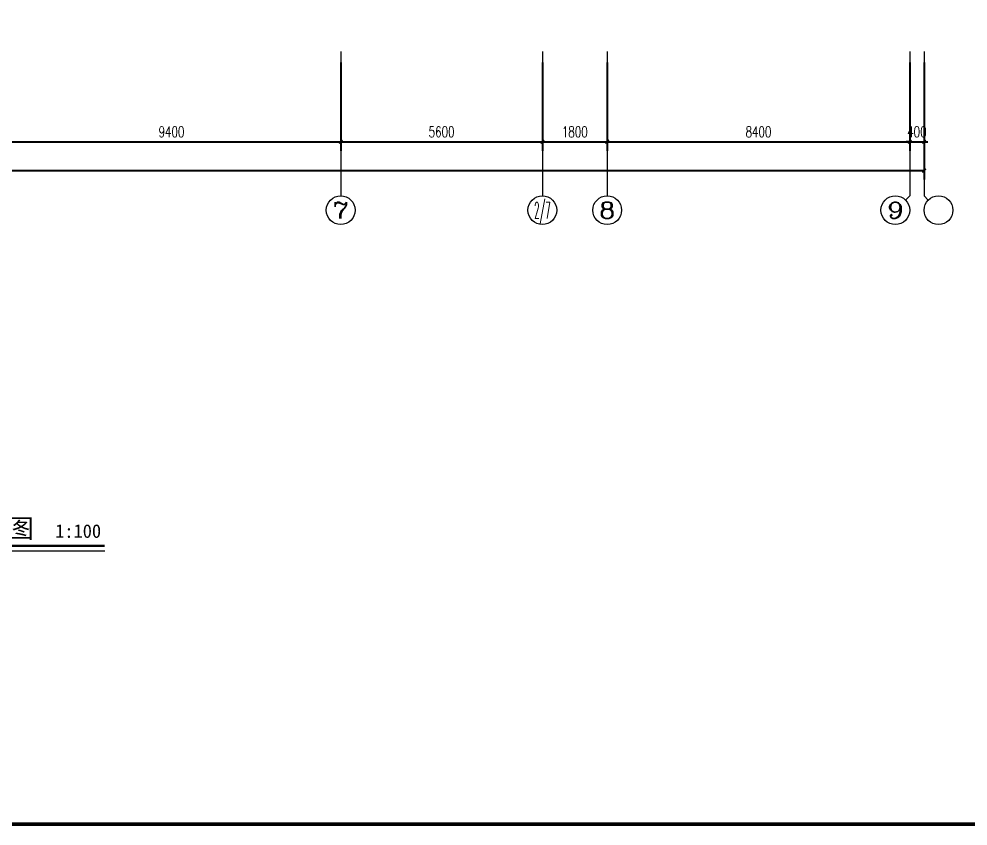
# Model space of a CAD drawing. Extents: x -24105 to 1725648, y 165513 to 982828.
# Drawn here: x 167742 to 194096, y 225863 to 248256 of the extents above; entities that cross this region are included whole.
import ezdxf
from ezdxf.enums import TextEntityAlignment as Align

# ---------------------------------------------------------------- set-up
doc = ezdxf.new("R2010")
doc.units = 0
doc.header["$LTSCALE"] = 1000
doc.header["$MEASUREMENT"] = 0
doc.layers.get('Defpoints').update_dxf_attribs({"color": 8})
for name, color, linetype in [('AXIS', 8, 'Continuous'), ('AXIS_TEXT', 8, 'Continuous'), ('C-AXIS(轴号)', 8, 'Continuous'), ('C-AXIS-T(字)', 8, 'Continuous'), ('DIM_SYMB', 8, 'Continuous'), ('图框', 140, 'Continuous')]:
    doc.layers.add(name, color=color, linetype=linetype)
doc.layers.add('WALL', color=8, linetype='Continuous', lineweight=40)
doc.styles.add('_TCH_AXIS', font='COMPLEX', dxfattribs={"bigfont": 'GBCBIG'})
doc.styles.add('_TCH_DIM_T3', font='SIMPLEX', dxfattribs={"width": 0.705882, "bigfont": 'GBCBIG'})
doc.styles.add('_TCH_LABEL', font='simhei.ttf')
doc.styles.add('COMPLEX', font='COMPLEX')
doc.dimstyles.new('_TCH_ARCH&&100', dxfattribs={"dimtxt": 297.5, "dimasz": 100, "dimexe": 250, "dimexo": 300, "dimgap": 126.25, "dimtad": 1, "dimdec": 0, "dimzin": 0, "dimdsep": 46, "dimtxsty": '_TCH_DIM_T3', "dimblk": 'ARCHTICK', "dimcen": 0.09, "dimclrt": 7, "dimazin": 2, "dimtfac": 1, "dimtdec": 0, "dimtix": 1, "dimtmove": 2, "dimatfit": 3, "dimfxl": 1, "dimtolj": 1, "dimtzin": 0, "dimarcsym": 0})

# ---------------------------------------------------------------- blocks, each defined once
blk = doc.blocks.new('_ArchTick')
at = {"color": 0, "linetype": 'ByBlock', "const_width": 0.4}
blk.add_lwpolyline([(-0.5, -0.5), (0.5, 0.5)], dxfattribs=at)
blk = doc.blocks.new('*D35')
at = {"layer": 'AXIS', "color": 0, "lineweight": -2, "transparency": 16777216}
for p, q in [((1484308, 980039), (1484308, 976789)), ((1539308, 980039), (1539308, 976789)), ((1484308, 977039), (1539308, 977039))]:
    blk.add_line(p, q, dxfattribs=at)
at = {"layer": 'Defpoints', "color": 0, "transparency": 16777216}
for p in [(1484308, 980339), (1539308, 980339), (1539308, 977039)]:
    blk.add_point(p, dxfattribs=at)
at = {"layer": 'AXIS', "color": 0, "lineweight": -2, "transparency": 16777216, "xscale": 100, "yscale": 100, "zscale": 100, "rotation": 180}
blk.add_blockref('_ArchTick', (1484308, 977039), dxfattribs=at)
at = {"layer": 'AXIS', "color": 0, "lineweight": -2, "transparency": 16777216, "xscale": 100, "yscale": 100, "zscale": 100}
blk.add_blockref('_ArchTick', (1539308, 977039), dxfattribs=at)
at = {"layer": 'AXIS', "color": 7, "transparency": 16777216, "insert": (1511808, 977314), "char_height": 297.5, "attachment_point": 5, "style": '_TCH_DIM_T3'}
blk.add_mtext('\\A1;55000', dxfattribs=at)
blk = doc.blocks.new('*D36')
at = {"layer": 'AXIS', "color": 0, "lineweight": -2, "transparency": 16777216}
for p, q in [((1538908, 980039), (1538908, 977589)), ((1539308, 980039), (1539308, 977589)), ((1538908, 977839), (1538808, 977839)), ((1538908, 977839), (1539308, 977839)), ((1539308, 977839), (1539408, 977839))]:
    blk.add_line(p, q, dxfattribs=at)
at = {"layer": 'Defpoints', "color": 0, "transparency": 16777216}
for p in [(1538908, 980339), (1539308, 980339), (1539308, 977839)]:
    blk.add_point(p, dxfattribs=at)
at = {"layer": 'AXIS', "color": 0, "lineweight": -2, "transparency": 16777216, "xscale": 100, "yscale": 100, "zscale": 100}
blk.add_blockref('_ArchTick', (1538908, 977839), dxfattribs=at)
at = {"layer": 'AXIS', "color": 0, "lineweight": -2, "transparency": 16777216, "xscale": 100, "yscale": 100, "zscale": 100, "rotation": 180}
blk.add_blockref('_ArchTick', (1539308, 977839), dxfattribs=at)
at = {"layer": 'AXIS', "color": 7, "transparency": 16777216, "insert": (1539108, 978114), "char_height": 297.5, "attachment_point": 5, "style": '_TCH_DIM_T3'}
blk.add_mtext('\\A1;400', dxfattribs=at)
blk = doc.blocks.new('*D37')
at = {"layer": 'AXIS', "color": 0, "lineweight": -2, "transparency": 16777216}
for p, q in [((1530508, 980039), (1530508, 977589)), ((1538908, 980039), (1538908, 977589)), ((1530508, 977839), (1538908, 977839))]:
    blk.add_line(p, q, dxfattribs=at)
at = {"layer": 'Defpoints', "color": 0, "transparency": 16777216}
for p in [(1530508, 980339), (1538908, 980339), (1538908, 977839)]:
    blk.add_point(p, dxfattribs=at)
at = {"layer": 'AXIS', "color": 0, "lineweight": -2, "transparency": 16777216, "xscale": 100, "yscale": 100, "zscale": 100, "rotation": 180}
blk.add_blockref('_ArchTick', (1530508, 977839), dxfattribs=at)
at = {"layer": 'AXIS', "color": 0, "lineweight": -2, "transparency": 16777216, "xscale": 100, "yscale": 100, "zscale": 100}
blk.add_blockref('_ArchTick', (1538908, 977839), dxfattribs=at)
at = {"layer": 'AXIS', "color": 7, "transparency": 16777216, "insert": (1534708, 978114), "char_height": 297.5, "attachment_point": 5, "style": '_TCH_DIM_T3'}
blk.add_mtext('\\A1;8400', dxfattribs=at)
blk = doc.blocks.new('*D38')
at = {"layer": 'AXIS', "color": 0, "lineweight": -2, "transparency": 16777216}
for p, q in [((1528708, 980039), (1528708, 977589)), ((1530508, 980039), (1530508, 977589)), ((1528708, 977839), (1530508, 977839))]:
    blk.add_line(p, q, dxfattribs=at)
at = {"layer": 'Defpoints', "color": 0, "transparency": 16777216}
for p in [(1528708, 980339), (1530508, 980339), (1530508, 977839)]:
    blk.add_point(p, dxfattribs=at)
at = {"layer": 'AXIS', "color": 0, "lineweight": -2, "transparency": 16777216, "xscale": 100, "yscale": 100, "zscale": 100, "rotation": 180}
blk.add_blockref('_ArchTick', (1528708, 977839), dxfattribs=at)
at = {"layer": 'AXIS', "color": 0, "lineweight": -2, "transparency": 16777216, "xscale": 100, "yscale": 100, "zscale": 100}
blk.add_blockref('_ArchTick', (1530508, 977839), dxfattribs=at)
at = {"layer": 'AXIS', "color": 7, "transparency": 16777216, "insert": (1529608, 978114), "char_height": 297.5, "attachment_point": 5, "style": '_TCH_DIM_T3'}
blk.add_mtext('\\A1;1800', dxfattribs=at)
blk = doc.blocks.new('*D39')
at = {"layer": 'AXIS', "color": 0, "lineweight": -2, "transparency": 16777216}
for p, q in [((1523108, 980039), (1523108, 977589)), ((1528708, 980039), (1528708, 977589)), ((1523108, 977839), (1528708, 977839))]:
    blk.add_line(p, q, dxfattribs=at)
at = {"layer": 'Defpoints', "color": 0, "transparency": 16777216}
for p in [(1523108, 980339), (1528708, 980339), (1528708, 977839)]:
    blk.add_point(p, dxfattribs=at)
at = {"layer": 'AXIS', "color": 0, "lineweight": -2, "transparency": 16777216, "xscale": 100, "yscale": 100, "zscale": 100, "rotation": 180}
blk.add_blockref('_ArchTick', (1523108, 977839), dxfattribs=at)
at = {"layer": 'AXIS', "color": 0, "lineweight": -2, "transparency": 16777216, "xscale": 100, "yscale": 100, "zscale": 100}
blk.add_blockref('_ArchTick', (1528708, 977839), dxfattribs=at)
at = {"layer": 'AXIS', "color": 7, "transparency": 16777216, "insert": (1525908, 978114), "char_height": 297.5, "attachment_point": 5, "style": '_TCH_DIM_T3'}
blk.add_mtext('\\A1;5600', dxfattribs=at)
blk = doc.blocks.new('*D40')
at = {"layer": 'AXIS', "color": 0, "lineweight": -2, "transparency": 16777216}
for p, q in [((1513708, 980039), (1513708, 977589)), ((1523108, 980039), (1523108, 977589)), ((1513708, 977839), (1523108, 977839))]:
    blk.add_line(p, q, dxfattribs=at)
at = {"layer": 'Defpoints', "color": 0, "transparency": 16777216}
for p in [(1513708, 980339), (1523108, 980339), (1523108, 977839)]:
    blk.add_point(p, dxfattribs=at)
at = {"layer": 'AXIS', "color": 0, "lineweight": -2, "transparency": 16777216, "xscale": 100, "yscale": 100, "zscale": 100, "rotation": 180}
blk.add_blockref('_ArchTick', (1513708, 977839), dxfattribs=at)
at = {"layer": 'AXIS', "color": 0, "lineweight": -2, "transparency": 16777216, "xscale": 100, "yscale": 100, "zscale": 100}
blk.add_blockref('_ArchTick', (1523108, 977839), dxfattribs=at)
at = {"layer": 'AXIS', "color": 7, "transparency": 16777216, "insert": (1518408, 978114), "char_height": 297.5, "attachment_point": 5, "style": '_TCH_DIM_T3'}
blk.add_mtext('\\A1;9400', dxfattribs=at)
blk = doc.blocks.new('_AXISO')
blk.add_circle((0, 0), 0.5)
at = {"layer": 'AXIS_TEXT', "style": 'COMPLEX', "width": 1.041667}
blk.add_attdef('A', text='', height=0.56, dxfattribs=at).set_placement((-0.25, -0.28), (0.25, -0.28), align=Align.FIT)
blk = doc.blocks.new('ASDFSADFGSDFHH')
at = {"layer": 'C-AXIS(轴号)', "color": 8}
for p, q in [((1523107.9, 980339.4), (1523107.9, 976339.4)), ((1528707.9, 980339.4), (1528707.9, 976339.4)), ((1530507.9, 980339.4), (1530507.9, 976339.4)), ((1538907.9, 980339.4), (1538907.9, 976339.4)), ((1539307.9, 980339.4), (1539307.9, 976339.4)), ((1538790.8, 976222.3), (1538907.9, 976339.4)), ((1539425.1, 976222.3), (1539307.9, 976339.4))]:
    blk.add_line(p, q, dxfattribs=at)
ref = blk.add_blockref('_AXISO', (1523107.9, 975939.4), dxfattribs=dict(at, xscale=800, yscale=800, zscale=800))
ref.add_attrib('A', '7', dxfattribs={"layer": 'C-AXIS-T(字)', "height": 452.5, "style": '_TCH_AXIS', "width": 1.5}).set_placement((1522881.7, 975713.1), (1523334.2, 975713.1), align=Align.FIT)
ref = blk.add_blockref('_AXISO', (1528707.9, 975939.4), dxfattribs=dict(at, xscale=800, yscale=800, zscale=800))
ref.add_attrib('A', '2/7', dxfattribs={"layer": 'C-AXIS-T(字)', "height": 452.55, "style": '_TCH_AXIS', "width": 0.375}).set_placement((1528481.7, 975713.1), (1528934.2, 975713.1), align=Align.FIT)
ref = blk.add_blockref('_AXISO', (1530507.9, 975939.4), dxfattribs=dict(at, xscale=800, yscale=800, zscale=800))
ref.add_attrib('A', '8', dxfattribs={"layer": 'C-AXIS-T(字)', "height": 452.5, "style": '_TCH_AXIS', "width": 1.5}).set_placement((1530281.7, 975713.1), (1530734.2, 975713.1), align=Align.FIT)
ref = blk.add_blockref('_AXISO', (1538507.9, 975939.4), dxfattribs=dict(at, xscale=800, yscale=800, zscale=800))
ref.add_attrib('A', '9', dxfattribs={"layer": 'C-AXIS-T(字)', "height": 452.5, "style": '_TCH_AXIS', "width": 1.5}).set_placement((1538281.7, 975713.1), (1538734.2, 975713.1), align=Align.FIT)
at = {"layer": 'C-AXIS(轴号)', "color": 8, "xscale": 800, "yscale": 800, "zscale": 800}
blk.add_blockref('_AXISO', (1539707.9, 975939.4), dxfattribs=at)
at = {"layer": 'AXIS', "color": 8}
for p1, p2, distance, picture, middle in [((1484307.9, 980339.4), (1539307.9, 980339.4), -3300, '*D35', (1511807.9, 977314.4)), ((1513707.9, 980339.4), (1523107.9, 980339.4), -2500, '*D40', (1518407.9, 978114.4)), ((1523107.9, 980339.4), (1528707.9, 980339.4), -2500, '*D39', (1525907.9, 978114.4)), ((1528707.9, 980339.4), (1530507.9, 980339.4), -2500, '*D38', (1529607.9, 978114.4)), ((1530507.9, 980339.4), (1538907.9, 980339.4), -2500, '*D37', (1534707.9, 978114.4)), ((1538907.9, 980339.4), (1539307.9, 980339.4), -2500, '*D36', (1539107.9, 978114.4))]:
    dim = blk.add_aligned_dim(p1=p1, p2=p2, distance=distance, dimstyle='_TCH_ARCH&&100', dxfattribs=at)
    dim.commit()
    dim.dimension.update_dxf_attribs({"geometry": picture, "text_midpoint": middle})

msp = doc.modelspace()

# ---------------------------------------------------------------- linework, layer by layer
at = {"layer": 'DIM_SYMB', "const_width": 70}
msp.add_lwpolyline([(163137, 233636), (170122, 233636)], dxfattribs=at)
at = {"layer": 'DIM_SYMB'}
msp.add_lwpolyline([(163137, 233496), (170122, 233496)], dxfattribs=at)
at = {"layer": '图框', "const_width": 100}
msp.add_lwpolyline([(128033, 225913), (208633, 225913), (208633, 283313), (128033, 283313)], close=True, dxfattribs=at)

# ---------------------------------------------------------------- block references
at = {"layer": 'WALL'}
msp.add_blockref('ASDFSADFGSDFHH', (-1346431, -732989), dxfattribs=at)

# ---------------------------------------------------------------- texts
at = {"layer": 'DIM_SYMB', "color": 7, "style": '_TCH_LABEL'}
for s, height, p in [('屋顶防雷平面图', 525.7, (163137, 233859)), ('1:100', 375.5, (168746, 233859))]:
    msp.add_text(s, height=height, dxfattribs=at).set_placement(p)

doc.saveas('drawing.dxf')
